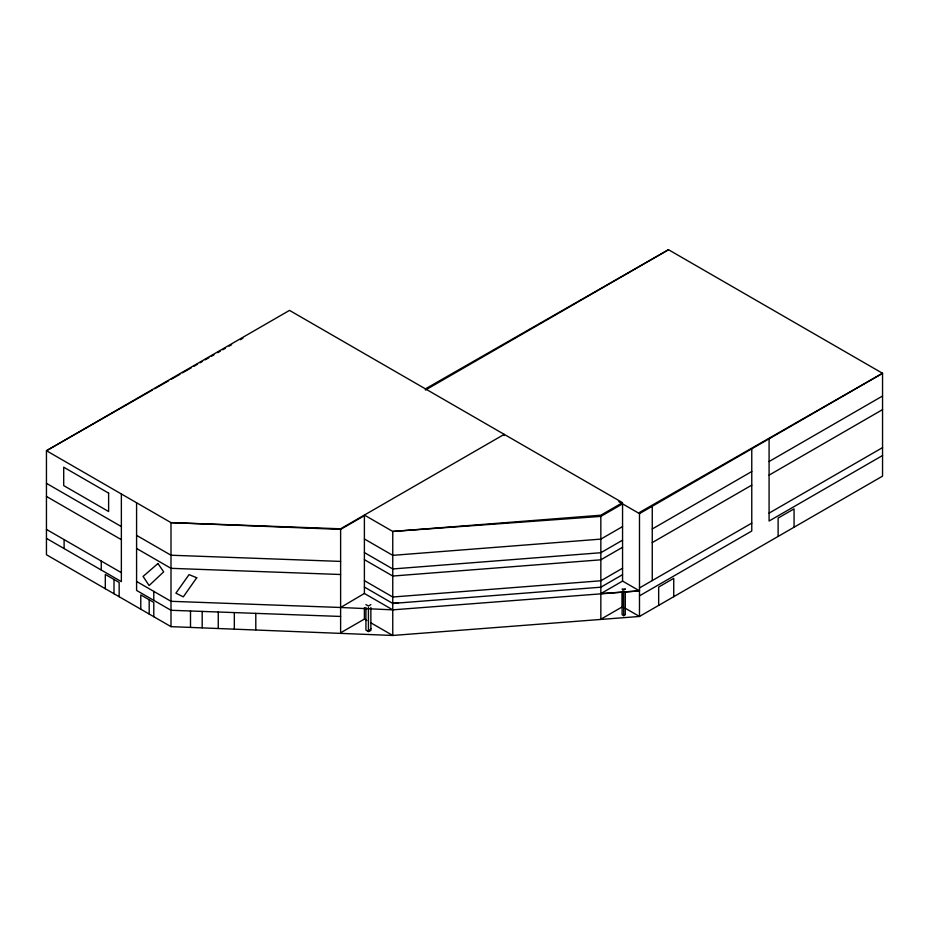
<?xml version="1.0" encoding="UTF-8"?>
<svg xmlns="http://www.w3.org/2000/svg" width="929" height="929" viewBox="0 0 929 929"><rect width="100%" height="100%" fill="white"/><g stroke="black" fill="none" stroke-linecap="round" stroke-linejoin="round"><path stroke-width="1.39" d="M370.868 628.619L368.43 631.534L365.921 630.083L365.921 607.403M136.586 581.449L170.994 601.307L340.618 607.485L364.389 593.468L364.389 515.072L392.758 531.446L600.842 516.396L622.558 503.855L622.558 581.078L600.842 593.619L639.489 590.856L622.558 581.078M668.497 249.715L425.436 390.052L425.436 388.868L668.497 249.715L882.55 373.295L882.55 476.136L639.489 616.461L392.758 635.459L170.994 626.645L46.45 554.741L46.45 450.728L289.511 310.391L622.558 502.682L600.842 515.212L392.758 531.446L392.758 635.459L370.555 622.651M152.217 390.168L46.45 450.728L170.994 522.632L340.618 529.391L364.389 515.665M370.868 604.616L368.43 606.022L365.921 604.57M366.862 620.514L364.389 619.086L340.618 632.812L340.618 529.391M622.558 526.58L600.842 539.11L392.758 555.345L364.389 538.971M622.558 540.19L600.842 552.72L392.758 568.954L364.389 552.581M652.263 528.973L751.77 471.526M769.084 461.527L882.55 396.021M622.558 547.274L600.842 559.804L392.758 576.038L364.389 559.664M652.263 542.582L751.77 485.135M769.084 475.137L882.55 409.631M622.558 568.234L600.842 580.776L392.758 597.01L364.389 580.637M622.558 574.656L600.842 587.198L392.758 603.432L364.389 587.058M639.489 587.941L751.77 523.12M769.084 513.122L882.55 447.615M639.489 595.849L751.77 531.016L751.77 448.8M882.55 455.512L769.084 521.03L769.084 438.813M622.116 592.005L622.116 614.777L623.684 615.683L625.298 614.754L625.298 591.982M154.737 388.728L168.59 380.797M171.11 379.357L179.936 374.306M182.444 372.866L191.269 367.814M193.789 366.374L197.563 364.214M200.083 362.774L202.603 361.335M205.123 359.883L208.897 357.723M211.417 356.283L213.937 354.843M217.723 352.672L220.231 351.232M222.751 349.792L225.271 348.352M229.057 346.192L231.576 344.74M240.39 339.7L242.91 338.249M392.758 603.432L398.506 602.712M340.618 607.485L392.758 609.854L639.489 590.867M340.618 561.406L170.994 555.228L136.586 535.371M340.618 574.505L170.994 568.327L136.586 548.47M340.618 616.45L170.994 610.283L136.586 590.426L136.586 502.763M618.819 501.695L639.489 513.632L882.55 373.295L639.489 512.448L639.489 616.461L624.973 608.089M364.389 593.468L392.758 609.854M46.45 483.335L121.362 526.58M46.45 496.434L121.362 539.679M46.45 529.414L121.362 572.659M46.45 538.379L121.362 581.635L121.362 493.973M794.063 527.219L794.063 508.871L778.119 518.08L778.119 536.428M673.734 596.697L673.734 578.349L658.673 587.035L658.673 605.383M652.263 506.247L652.263 580.567M623.684 591.494L623.684 615.683M622.558 591.041L622.558 606.695L600.842 619.225L600.842 516.396M530.389 328.785L530.389 329.458M504.215 435.527L504.215 434.354L340.618 528.798L170.994 522.632L170.994 626.645M370.868 607.45L370.868 630.477L368.43 631.534L368.43 607.45M364.389 607.705L364.389 619.086M255.8 613.372L255.8 629.723M234.329 612.583L234.329 628.945M218.257 612.002L218.257 628.364M202.185 611.421L202.185 627.772M190.503 610.992L190.503 627.354M153.784 591.378L153.784 600.355M153.784 616.705L153.784 602.422L140.79 594.92L140.79 609.203M149.186 599.762L149.186 614.057M119.156 596.72L119.156 582.437L105.314 574.436L105.314 588.719M114 579.452L114 593.736M101.249 561.046L101.249 570.023M64.113 539.61L64.113 548.574M196.727 577.745L183.303 596.859L175.906 593.155L189.04 574.633L196.727 577.745M157.953 563.531L143.089 576.421L149.116 585.549L163.667 571.846L157.953 563.531M625.298 589.137L623.684 590.066L622.116 589.16L625.298 589.137M108.623 493.125L63.706 467.194L63.706 485.6L108.623 511.531L108.623 493.125"/></g></svg>
